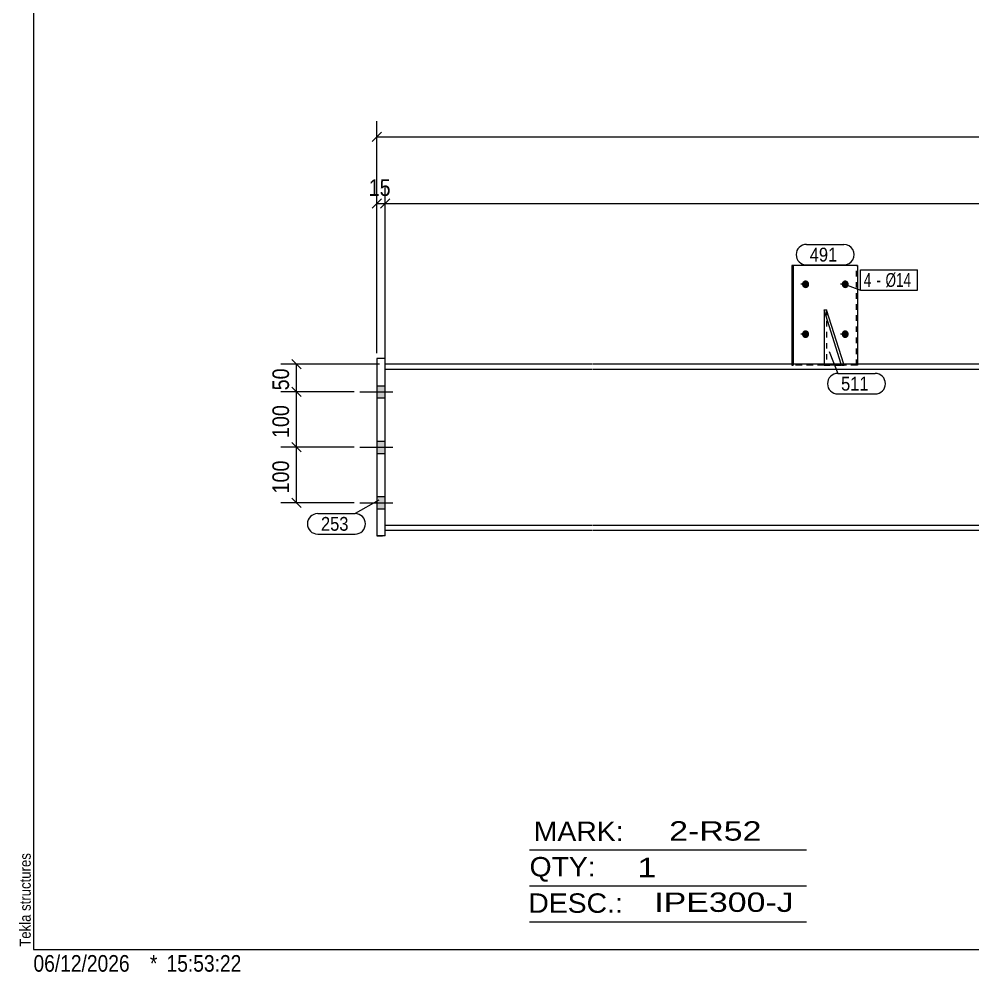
# Model space of a CAD drawing. Header units: millimetres. Extents: x 2 to 579, y 1 to 405.
# Drawn here: x 2.4 to 174.5, y 1 to 172.9 of the extents above; entities that cross this region are included whole.
import ezdxf

# ---------------------------------------------------------------- set-up
doc = ezdxf.new("R2010")
doc.units = ezdxf.units.MM
doc.linetypes.add('XKITLINE00', pattern=[0])
doc.linetypes.add('XKITLINE01', pattern=[4, 1, -1, 1, -1])
for name, color, linetype, lineweight in [('Bolt', 3, 'Continuous', 0), ('BoltMark', 7, 'Continuous', 0), ('Dimensions', 7, 'Continuous', 0), ('DrawingSheet', 5, 'Continuous', 0), ('OtherObjectType', 7, 'Continuous', 0), ('Part', 2, 'Continuous', 0), ('PartMark', 7, 'Continuous', 0)]:
    doc.layers.add(name, color=color, linetype=linetype, lineweight=lineweight)
doc.styles.add('ARIAL', font='ARIAL.TTF')
doc.styles.add('ARIAL_NARROW', font='ARIALN.TTF')

# ---------------------------------------------------------------- blocks, each defined once
blk = doc.blocks.new('*A1')
at = {"layer": 'Bolt'}
for points in [[(68.45, 104.54), (66.95, 104.54), (66.95, 106.74), (68.45, 106.74)], [(68.45, 104.54), (66.95, 104.54), (66.95, 106.74), (68.45, 106.74)], [(68.45, 94.54), (66.95, 94.54), (66.95, 96.74), (68.45, 96.74)], [(68.45, 94.54), (66.95, 94.54), (66.95, 96.74), (68.45, 96.74)], [(68.45, 84.54), (66.95, 84.54), (66.95, 86.74), (68.45, 86.74)], [(68.45, 84.54), (66.95, 84.54), (66.95, 86.74), (68.45, 86.74)]]:
    blk.add_hatch(color=3, dxfattribs=at).paths.add_polyline_path(points, flags=17)
at = {"layer": 'Bolt', "color": 3, "linetype": 'XKITLINE00', "lineweight": 0}
for p, q in [((66.95, 106.74), (68.45, 106.74)), ((66.95, 106.74), (68.45, 106.74)), ((63.85, 105.64), (69.85, 105.64)), ((63.85, 105.64), (69.85, 105.64)), ((66.95, 104.54), (68.45, 104.54)), ((66.95, 104.54), (68.45, 104.54)), ((66.95, 96.74), (68.45, 96.74)), ((66.95, 96.74), (68.45, 96.74)), ((63.85, 95.64), (69.85, 95.64)), ((63.85, 95.64), (69.85, 95.64)), ((66.95, 94.54), (68.45, 94.54)), ((66.95, 94.54), (68.45, 94.54)), ((66.95, 86.74), (68.45, 86.74)), ((66.95, 86.74), (68.45, 86.74)), ((63.85, 85.64), (69.85, 85.64)), ((63.85, 85.64), (69.85, 85.64)), ((66.95, 84.54), (68.45, 84.54)), ((66.95, 84.54), (68.45, 84.54))]:
    blk.add_line(p, q, dxfattribs=at)
blk = doc.blocks.new('*A5')
at = {"layer": 'Bolt'}
for points in [[(143.67, 125.09), (143.67, 125.12), (143.67, 125.16), (143.68, 125.19), (143.69, 125.22), (143.69, 125.26), (143.7, 125.29), (143.71, 125.32), (143.73, 125.35), (143.74, 125.38), (143.76, 125.41), (143.77, 125.44), (143.79, 125.47), (143.81, 125.5), (143.83, 125.52), (143.85, 125.55), (143.88, 125.57), (143.9, 125.59), (143.93, 125.61), (143.95, 125.63), (143.98, 125.65), (144.01, 125.67), (144.03, 125.69), (144.06, 125.7), (144.09, 125.71), (144.12, 125.72), (144.15, 125.73), (144.18, 125.74), (144.21, 125.74), (144.25, 125.75), (144.28, 125.75), (144.31, 125.75), (144.34, 125.75), (144.37, 125.75), (144.4, 125.74), (144.43, 125.74), (144.46, 125.73), (144.5, 125.72), (144.53, 125.71), (144.55, 125.7), (144.58, 125.69), (144.61, 125.67), (144.64, 125.65), (144.67, 125.63), (144.69, 125.61), (144.72, 125.59), (144.74, 125.57), (144.76, 125.55), (144.79, 125.52), (144.81, 125.5), (144.83, 125.47), (144.84, 125.44), (144.86, 125.41), (144.88, 125.38), (144.89, 125.35), (144.9, 125.32), (144.91, 125.29), (144.92, 125.26), (144.93, 125.22), (144.94, 125.19), (144.94, 125.16), (144.95, 125.12), (144.95, 125.09), (144.95, 125.05), (144.95, 125.02), (144.95, 124.98), (144.94, 124.95), (144.94, 124.92), (144.93, 124.88), (144.92, 124.85), (144.91, 124.82), (144.9, 124.78), (144.89, 124.75), (144.88, 124.72), (144.86, 124.69), (144.84, 124.66), (144.83, 124.64), (144.81, 124.61), (144.79, 124.58), (144.76, 124.56), (144.74, 124.53), (144.72, 124.51), (144.69, 124.49), (144.67, 124.47), (144.64, 124.45), (144.61, 124.44), (144.58, 124.42), (144.55, 124.41), (144.53, 124.39), (144.5, 124.38), (144.46, 124.37), (144.43, 124.37), (144.4, 124.36), (144.37, 124.36), (144.34, 124.35), (144.31, 124.35), (144.28, 124.35), (144.25, 124.36), (144.21, 124.36), (144.18, 124.37), (144.15, 124.37), (144.12, 124.38), (144.09, 124.39), (144.06, 124.41), (144.03, 124.42), (144.01, 124.44), (143.98, 124.45), (143.95, 124.47), (143.93, 124.49), (143.9, 124.51), (143.88, 124.53), (143.85, 124.56), (143.83, 124.58), (143.81, 124.61), (143.79, 124.64), (143.77, 124.66), (143.76, 124.69), (143.74, 124.72), (143.73, 124.75), (143.71, 124.78), (143.7, 124.82), (143.69, 124.85), (143.69, 124.88), (143.68, 124.92), (143.67, 124.95), (143.67, 124.98), (143.67, 125.02), (143.67, 125.05)], [(150.83, 125.09), (150.84, 125.12), (150.84, 125.16), (150.85, 125.19), (150.85, 125.22), (150.86, 125.26), (150.87, 125.29), (150.88, 125.32), (150.89, 125.35), (150.91, 125.38), (150.92, 125.41), (150.94, 125.44), (150.96, 125.47), (150.98, 125.5), (151, 125.52), (151.02, 125.55), (151.04, 125.57), (151.06, 125.59), (151.09, 125.61), (151.11, 125.63), (151.14, 125.65), (151.16, 125.67), (151.19, 125.69), (151.22, 125.7), (151.25, 125.71), (151.28, 125.72), (151.31, 125.73), (151.34, 125.74), (151.37, 125.74), (151.4, 125.75), (151.43, 125.75), (151.46, 125.75), (151.49, 125.75), (151.52, 125.75), (151.55, 125.74), (151.58, 125.74), (151.61, 125.73), (151.64, 125.72), (151.67, 125.71), (151.7, 125.7), (151.73, 125.69), (151.75, 125.67), (151.78, 125.65), (151.81, 125.63), (151.83, 125.61), (151.86, 125.59), (151.88, 125.57), (151.9, 125.55), (151.92, 125.52), (151.94, 125.5), (151.96, 125.47), (151.98, 125.44), (152, 125.41), (152.01, 125.38), (152.03, 125.35), (152.04, 125.32), (152.05, 125.29), (152.06, 125.26), (152.07, 125.22), (152.07, 125.19), (152.08, 125.16), (152.08, 125.12), (152.08, 125.09), (152.09, 125.05), (152.08, 125.02), (152.08, 124.98), (152.08, 124.95), (152.07, 124.92), (152.07, 124.88), (152.06, 124.85), (152.05, 124.82), (152.04, 124.78), (152.03, 124.75), (152.01, 124.72), (152, 124.69), (151.98, 124.66), (151.96, 124.64), (151.94, 124.61), (151.92, 124.58), (151.9, 124.56), (151.88, 124.53), (151.86, 124.51), (151.83, 124.49), (151.81, 124.47), (151.78, 124.45), (151.75, 124.44), (151.73, 124.42), (151.7, 124.41), (151.67, 124.39), (151.64, 124.38), (151.61, 124.37), (151.58, 124.37), (151.55, 124.36), (151.52, 124.36), (151.49, 124.35), (151.46, 124.35), (151.43, 124.35), (151.4, 124.36), (151.37, 124.36), (151.34, 124.37), (151.31, 124.37), (151.28, 124.38), (151.25, 124.39), (151.22, 124.41), (151.19, 124.42), (151.16, 124.44), (151.14, 124.45), (151.11, 124.47), (151.09, 124.49), (151.06, 124.51), (151.04, 124.53), (151.02, 124.56), (151, 124.58), (150.98, 124.61), (150.96, 124.64), (150.94, 124.66), (150.92, 124.69), (150.91, 124.72), (150.89, 124.75), (150.88, 124.78), (150.87, 124.82), (150.86, 124.85), (150.85, 124.88), (150.85, 124.92), (150.84, 124.95), (150.84, 124.98), (150.83, 125.02), (150.83, 125.05)], [(143.67, 116.09), (143.67, 116.12), (143.67, 116.16), (143.68, 116.19), (143.69, 116.22), (143.69, 116.26), (143.7, 116.29), (143.71, 116.32), (143.73, 116.35), (143.74, 116.38), (143.76, 116.41), (143.77, 116.44), (143.79, 116.47), (143.81, 116.5), (143.83, 116.52), (143.85, 116.55), (143.88, 116.57), (143.9, 116.59), (143.93, 116.61), (143.95, 116.63), (143.98, 116.65), (144.01, 116.67), (144.03, 116.69), (144.06, 116.7), (144.09, 116.71), (144.12, 116.72), (144.15, 116.73), (144.18, 116.74), (144.21, 116.74), (144.25, 116.75), (144.28, 116.75), (144.31, 116.75), (144.34, 116.75), (144.37, 116.75), (144.4, 116.74), (144.43, 116.74), (144.46, 116.73), (144.5, 116.72), (144.53, 116.71), (144.55, 116.7), (144.58, 116.69), (144.61, 116.67), (144.64, 116.65), (144.67, 116.63), (144.69, 116.61), (144.72, 116.59), (144.74, 116.57), (144.76, 116.55), (144.79, 116.52), (144.81, 116.5), (144.83, 116.47), (144.84, 116.44), (144.86, 116.41), (144.88, 116.38), (144.89, 116.35), (144.9, 116.32), (144.91, 116.29), (144.92, 116.26), (144.93, 116.22), (144.94, 116.19), (144.94, 116.16), (144.95, 116.12), (144.95, 116.09), (144.95, 116.05), (144.95, 116.02), (144.95, 115.98), (144.94, 115.95), (144.94, 115.92), (144.93, 115.88), (144.92, 115.85), (144.91, 115.82), (144.9, 115.78), (144.89, 115.75), (144.88, 115.72), (144.86, 115.69), (144.84, 115.66), (144.83, 115.64), (144.81, 115.61), (144.79, 115.58), (144.76, 115.56), (144.74, 115.53), (144.72, 115.51), (144.69, 115.49), (144.67, 115.47), (144.64, 115.45), (144.61, 115.44), (144.58, 115.42), (144.55, 115.41), (144.53, 115.39), (144.5, 115.38), (144.46, 115.37), (144.43, 115.37), (144.4, 115.36), (144.37, 115.36), (144.34, 115.35), (144.31, 115.35), (144.28, 115.35), (144.25, 115.36), (144.21, 115.36), (144.18, 115.37), (144.15, 115.37), (144.12, 115.38), (144.09, 115.39), (144.06, 115.41), (144.03, 115.42), (144.01, 115.44), (143.98, 115.45), (143.95, 115.47), (143.93, 115.49), (143.9, 115.51), (143.88, 115.53), (143.85, 115.56), (143.83, 115.58), (143.81, 115.61), (143.79, 115.64), (143.77, 115.66), (143.76, 115.69), (143.74, 115.72), (143.73, 115.75), (143.71, 115.78), (143.7, 115.82), (143.69, 115.85), (143.69, 115.88), (143.68, 115.92), (143.67, 115.95), (143.67, 115.98), (143.67, 116.02), (143.67, 116.05)], [(150.83, 116.09), (150.84, 116.12), (150.84, 116.16), (150.85, 116.19), (150.85, 116.22), (150.86, 116.26), (150.87, 116.29), (150.88, 116.32), (150.89, 116.35), (150.91, 116.38), (150.92, 116.41), (150.94, 116.44), (150.96, 116.47), (150.98, 116.5), (151, 116.52), (151.02, 116.55), (151.04, 116.57), (151.06, 116.59), (151.09, 116.61), (151.11, 116.63), (151.14, 116.65), (151.16, 116.67), (151.19, 116.69), (151.22, 116.7), (151.25, 116.71), (151.28, 116.72), (151.31, 116.73), (151.34, 116.74), (151.37, 116.74), (151.4, 116.75), (151.43, 116.75), (151.46, 116.75), (151.49, 116.75), (151.52, 116.75), (151.55, 116.74), (151.58, 116.74), (151.61, 116.73), (151.64, 116.72), (151.67, 116.71), (151.7, 116.7), (151.73, 116.69), (151.75, 116.67), (151.78, 116.65), (151.81, 116.63), (151.83, 116.61), (151.86, 116.59), (151.88, 116.57), (151.9, 116.55), (151.92, 116.52), (151.94, 116.5), (151.96, 116.47), (151.98, 116.44), (152, 116.41), (152.01, 116.38), (152.03, 116.35), (152.04, 116.32), (152.05, 116.29), (152.06, 116.26), (152.07, 116.22), (152.07, 116.19), (152.08, 116.16), (152.08, 116.12), (152.08, 116.09), (152.09, 116.05), (152.08, 116.02), (152.08, 115.98), (152.08, 115.95), (152.07, 115.92), (152.07, 115.88), (152.06, 115.85), (152.05, 115.82), (152.04, 115.78), (152.03, 115.75), (152.01, 115.72), (152, 115.69), (151.98, 115.66), (151.96, 115.64), (151.94, 115.61), (151.92, 115.58), (151.9, 115.56), (151.88, 115.53), (151.86, 115.51), (151.83, 115.49), (151.81, 115.47), (151.78, 115.45), (151.75, 115.44), (151.73, 115.42), (151.7, 115.41), (151.67, 115.39), (151.64, 115.38), (151.61, 115.37), (151.58, 115.37), (151.55, 115.36), (151.52, 115.36), (151.49, 115.35), (151.46, 115.35), (151.43, 115.35), (151.4, 115.36), (151.37, 115.36), (151.34, 115.37), (151.31, 115.37), (151.28, 115.38), (151.25, 115.39), (151.22, 115.41), (151.19, 115.42), (151.16, 115.44), (151.14, 115.45), (151.11, 115.47), (151.09, 115.49), (151.06, 115.51), (151.04, 115.53), (151.02, 115.56), (151, 115.58), (150.98, 115.61), (150.96, 115.64), (150.94, 115.66), (150.92, 115.69), (150.91, 115.72), (150.89, 115.75), (150.88, 115.78), (150.87, 115.82), (150.86, 115.85), (150.85, 115.88), (150.85, 115.92), (150.84, 115.95), (150.84, 115.98), (150.83, 116.02), (150.83, 116.05)]]:
    blk.add_hatch(color=3, dxfattribs=at).paths.add_polyline_path(points, flags=17)
at = {"layer": 'Bolt', "color": 3, "linetype": 'XKITLINE00', "lineweight": 0}
for p, q in [((144.83, 125.05), (143.48, 125.05)), ((151.98, 125.05), (150.63, 125.05)), ((144.83, 116.05), (143.48, 116.05)), ((151.98, 116.05), (150.63, 116.05))]:
    blk.add_line(p, q, dxfattribs=at)
blk = doc.blocks.new('*A6')
at = {"layer": 'Part'}
blk.add_hatch(color=2, dxfattribs=at).paths.add_polyline_path([(357.33, 112.04), (358.93, 112.04), (358.13, 110.64)], flags=17)
at = {"layer": 'Part', "color": 2, "linetype": 'XKITLINE00', "lineweight": 0}
for p, q in [((358.13, 110.64), (357.33, 112.04)), ((357.33, 112.04), (358.93, 112.04)), ((358.93, 112.04), (358.13, 110.64)), ((105.75, 110.64), (68.45, 110.64)), ((189.69, 110.64), (105.85, 110.64)), ((273.64, 110.64), (189.79, 110.64)), ((388.13, 110.64), (273.74, 110.64)), ((68.45, 109.74), (105.75, 109.74)), ((105.85, 109.74), (189.69, 109.74)), ((189.79, 109.74), (273.64, 109.74)), ((273.74, 109.74), (388.13, 109.74)), ((105.75, 81.54), (68.45, 81.54)), ((189.69, 81.54), (105.85, 81.54)), ((273.64, 81.54), (189.79, 81.54)), ((388.13, 81.54), (273.74, 81.54)), ((105.75, 80.64), (68.45, 80.64)), ((189.69, 80.64), (105.85, 80.64)), ((273.64, 80.64), (189.79, 80.64)), ((388.13, 80.64), (273.74, 80.64))]:
    blk.add_line(p, q, dxfattribs=at)
at = {"layer": 'Part', "color": 7, "linetype": 'XKITLINE01', "lineweight": 0}
for p, q in [((68.45, 80.64), (68.45, 110.64)), ((388.13, 81.54), (388.13, 110.64)), ((388.13, 80.64), (388.13, 81.54))]:
    blk.add_line(p, q, dxfattribs=at)
at = {"layer": 'Part', "color": 2, "linetype": 'XKITLINE00', "lineweight": 0}
blk.add_circle((358.13, 111.54), 1, dxfattribs=at)
blk = doc.blocks.new('*A7')
at = {"layer": 'Part', "color": 2, "linetype": 'XKITLINE00', "lineweight": 0}
for p, q in [((66.95, 111.64), (66.95, 79.64)), ((68.45, 111.64), (66.95, 111.64)), ((68.45, 79.64), (68.45, 111.64)), ((68.45, 79.64), (66.95, 79.64)), ((66.95, 79.64), (66.95, 79.64)), ((68.45, 79.64), (68.45, 79.64))]:
    blk.add_line(p, q, dxfattribs=at)
at = {"layer": 'Part', "color": 7, "linetype": 'XKITLINE01', "lineweight": 0}
for p, q in [((66.95, 111.64), (66.95, 111.64)), ((68.45, 111.64), (66.95, 111.64)), ((66.95, 79.64), (68.45, 79.64))]:
    blk.add_line(p, q, dxfattribs=at)
blk = doc.blocks.new('*A13')
at = {"layer": 'Part', "color": 2, "linetype": 'XKITLINE00', "lineweight": 0}
for p, q in [((141.85, 128.45), (141.85, 110.64)), ((142.07, 128.45), (141.85, 128.45)), ((153.69, 128.45), (142.07, 128.45)), ((142.07, 128.45), (142.07, 110.64)), ((153.69, 128.45), (153.69, 110.64))]:
    blk.add_line(p, q, dxfattribs=at)
at = {"layer": 'Part', "color": 7, "linetype": 'XKITLINE01', "lineweight": 0}
for p, q in [((153.47, 128.45), (141.85, 128.45)), ((153.47, 110.45), (153.47, 128.45)), ((153.47, 128.45), (153.69, 128.45)), ((141.85, 110.64), (141.85, 110.45)), ((153.47, 110.45), (141.85, 110.45)), ((141.85, 110.45), (142.07, 110.45)), ((142.07, 110.64), (142.07, 110.45)), ((153.69, 110.45), (142.07, 110.45)), ((153.69, 110.45), (153.47, 110.45)), ((153.69, 110.64), (153.69, 110.45))]:
    blk.add_line(p, q, dxfattribs=at)
blk = doc.blocks.new('*A14')
at = {"layer": 'Part', "color": 2, "linetype": 'XKITLINE00', "lineweight": 0}
for p, q in [((150.74, 110.64), (147.66, 120.45)), ((147.66, 120.45), (147.66, 110.64)), ((147.66, 120.45), (148.11, 120.45)), ((151.19, 110.64), (148.11, 120.45))]:
    blk.add_line(p, q, dxfattribs=at)
at = {"layer": 'Part', "color": 7, "linetype": 'XKITLINE01', "lineweight": 0}
for p, q in [((148.11, 120.45), (148.11, 110.45)), ((147.66, 110.64), (147.66, 110.45)), ((147.66, 110.45), (150.8, 110.45)), ((147.66, 110.45), (148.11, 110.45)), ((151.25, 110.45), (148.11, 110.45)), ((150.8, 110.45), (150.74, 110.64)), ((150.8, 110.45), (151.25, 110.45)), ((151.25, 110.45), (151.19, 110.64))]:
    blk.add_line(p, q, dxfattribs=at)
blk = doc.blocks.new('*A31')
at = {"layer": 'DrawingSheet', "color": 5, "linetype": 'XKITLINE00', "lineweight": 0}
for p, q in [((5, 405), (5, 5)), ((5, 5), (579, 5))]:
    blk.add_line(p, q, dxfattribs=at)
at = {"layer": 'DrawingSheet', "color": 5, "style": 'ARIAL', "width": 0.85}
blk.add_text('Tekla structures', height=2, rotation=90, dxfattribs=at).set_placement((4.5, 5.5))
blk = doc.blocks.new('*A35')
at = {"layer": 'OtherObjectType', "color": 6, "linetype": 'XKITLINE00', "lineweight": 0}
for p, q in [((94.5, 23), (144.5, 23)), ((94.5, 16.5), (144.5, 16.5)), ((94.5, 10), (144.5, 10))]:
    blk.add_line(p, q, dxfattribs=at)
at = {"layer": 'OtherObjectType', "color": 6, "style": 'ARIAL_NARROW'}
for s, width, p in [('MARK:', 1.275, (95.27, 24.58)), ('2-R52', 1.525501, (119.69, 24.65)), ('QTY:', 1.275, (94.5, 18.19)), ('1', 1.525501, (113.99, 18.05)), ('DESC.:', 1.275, (94.29, 11.63)), ('IPE300-J', 1.525501, (117, 11.79))]:
    blk.add_text(s, height=3.5, dxfattribs=dict(at, width=width)).set_placement(p)
blk = doc.blocks.new('*A38')
at = {"layer": 'OtherObjectType', "color": 7, "style": 'ARIAL_NARROW', "width": 1.008832}
for s, p in [('06/12/2026', (4.99, 1)), ('*', (26, 1)), ('15:53:22', (29, 1))]:
    blk.add_text(s, height=3, dxfattribs=at).set_placement(p)
blk = doc.blocks.new('*A39')
at = {"layer": 'Dimensions', "color": 7, "linetype": 'XKITLINE00', "lineweight": 0}
for p, q in [((66.95, 112.64), (66.95, 154.49)), ((389.63, 112.64), (389.63, 154.49)), ((67.8, 152.48), (66.1, 150.79)), ((66.95, 151.64), (389.63, 151.64)), ((390.47, 152.48), (388.78, 150.79))]:
    blk.add_line(p, q, dxfattribs=at)
at = {"layer": 'Dimensions', "color": 3}
for p in [(66.95, 151.64), (389.63, 151.64)]:
    blk.add_point(p, dxfattribs=at)
at = {"layer": 'Dimensions', "color": 3, "style": 'ARIAL', "width": 0.85}
blk.add_text('7453', height=3, dxfattribs=at).set_placement((223.84, 152.99))
blk = doc.blocks.new('*A40')
at = {"layer": 'Dimensions', "color": 7, "linetype": 'XKITLINE00', "lineweight": 0}
for p, q in [((66.95, 112.64), (66.95, 142.49)), ((68.45, 111.64), (68.45, 142.49)), ((67.8, 140.48), (66.1, 138.79)), ((66.95, 139.64), (68.45, 139.64)), ((69.3, 140.48), (67.6, 138.79))]:
    blk.add_line(p, q, dxfattribs=at)
at = {"layer": 'Dimensions', "color": 3}
for p in [(66.95, 139.64), (68.45, 139.64)]:
    blk.add_point(p, dxfattribs=at)
at = {"layer": 'Dimensions', "color": 3, "style": 'ARIAL', "width": 0.85}
blk.add_text('15', height=3, dxfattribs=at).set_placement((65.47, 140.99))
blk = doc.blocks.new('*A41')
at = {"layer": 'Dimensions', "color": 7, "linetype": 'XKITLINE00', "lineweight": 0}
for p, q in [((68.45, 111.64), (68.45, 142.49)), ((388.13, 111.64), (388.13, 142.49)), ((69.3, 140.48), (67.6, 138.79)), ((68.45, 139.64), (388.13, 139.64)), ((388.97, 140.48), (387.28, 138.79))]:
    blk.add_line(p, q, dxfattribs=at)
at = {"layer": 'Dimensions', "color": 3}
for p in [(68.45, 139.64), (388.13, 139.64)]:
    blk.add_point(p, dxfattribs=at)
at = {"layer": 'Dimensions', "color": 3, "style": 'ARIAL', "width": 0.85}
blk.add_text('7423', height=3, dxfattribs=at).set_placement((223.84, 140.99))
blk = doc.blocks.new('*A48')
at = {"layer": 'Dimensions', "color": 7, "linetype": 'XKITLINE00', "lineweight": 0}
for p, q in [((51.6, 96.48), (53.3, 94.79)), ((62.85, 95.64), (49.6, 95.64)), ((52.45, 85.64), (52.45, 95.64)), ((51.6, 86.48), (53.3, 84.79)), ((62.85, 85.64), (49.6, 85.64))]:
    blk.add_line(p, q, dxfattribs=at)
at = {"layer": 'Dimensions', "color": 3}
for p in [(52.45, 95.64), (52.45, 85.64)]:
    blk.add_point(p, dxfattribs=at)
at = {"layer": 'Dimensions', "color": 3, "style": 'ARIAL', "width": 0.85}
blk.add_text('100', height=3, rotation=90.0002, dxfattribs=at).set_placement((51.1, 87.3))
blk = doc.blocks.new('*A49')
at = {"layer": 'Dimensions', "color": 7, "linetype": 'XKITLINE00', "lineweight": 0}
for p, q in [((62.85, 105.64), (49.6, 105.64)), ((51.6, 106.48), (53.3, 104.79)), ((52.45, 95.64), (52.45, 105.64)), ((51.6, 96.48), (53.3, 94.79)), ((62.85, 95.64), (49.6, 95.64))]:
    blk.add_line(p, q, dxfattribs=at)
at = {"layer": 'Dimensions', "color": 3}
for p in [(52.45, 105.64), (52.45, 95.64)]:
    blk.add_point(p, dxfattribs=at)
at = {"layer": 'Dimensions', "color": 3, "style": 'ARIAL', "width": 0.85}
blk.add_text('100', height=3, rotation=90.0002, dxfattribs=at).set_placement((51.1, 97.3))
blk = doc.blocks.new('*A50')
at = {"layer": 'Dimensions', "color": 7, "linetype": 'XKITLINE00', "lineweight": 0}
for p, q in [((67.45, 110.64), (49.6, 110.64)), ((51.6, 111.48), (53.3, 109.79)), ((52.45, 105.64), (52.45, 110.64)), ((62.85, 105.64), (49.6, 105.64)), ((51.6, 106.48), (53.3, 104.79))]:
    blk.add_line(p, q, dxfattribs=at)
at = {"layer": 'Dimensions', "color": 3}
for p in [(52.45, 110.64), (52.45, 105.64)]:
    blk.add_point(p, dxfattribs=at)
at = {"layer": 'Dimensions', "color": 3, "style": 'ARIAL', "width": 0.85}
blk.add_text('50', height=3, rotation=90.0002, dxfattribs=at).set_placement((51.1, 105.91))
blk = doc.blocks.new('*A51')
at = {"layer": 'BoltMark', "color": 7, "linetype": 'XKITLINE00', "lineweight": 0}
for p, q in [((154.21, 127.68), (164.5, 127.68)), ((154.21, 123.98), (154.21, 127.68)), ((164.5, 123.98), (164.5, 127.68)), ((151.31, 125.05), (154.21, 123.98)), ((154.21, 123.98), (164.5, 123.98))]:
    blk.add_line(p, q, dxfattribs=at)
at = {"layer": 'BoltMark', "color": 3, "style": 'ARIAL_NARROW', "width": 0.85}
for s, p in [('4', (154.81, 124.58)), ('-', (157.07, 124.58)), ('Ø14', (158.73, 124.58))]:
    blk.add_text(s, height=2.5, dxfattribs=at).set_placement(p)
blk = doc.blocks.new('*A59')
at = {"layer": 'PartMark', "color": 7, "linetype": 'XKITLINE00', "lineweight": 0}
for p, q in [((144.46, 132.25), (151.22, 132.25)), ((144.46, 128.55), (151.22, 128.55))]:
    blk.add_line(p, q, dxfattribs=at)
for centre, start, end in [((144.46, 130.4), 89.9976, 269.9976), ((151.22, 130.4), 269.9976, 89.9976)]:
    blk.add_arc(centre, 1.85, start, end, dxfattribs=at)
at = {"layer": 'PartMark', "color": 3, "style": 'ARIAL', "width": 0.85}
blk.add_text('491', height=2.5, dxfattribs=at).set_placement((145.06, 129.15))
blk = doc.blocks.new('*A60')
at = {"layer": 'PartMark', "color": 7, "linetype": 'XKITLINE00', "lineweight": 0}
for p, q in [((148.56, 112.91), (150.11, 108.96)), ((150.11, 108.96), (156.87, 108.96)), ((150.11, 105.26), (156.87, 105.26))]:
    blk.add_line(p, q, dxfattribs=at)
for centre, start, end in [((150.11, 107.11), 90, 270), ((156.87, 107.11), 270, 90)]:
    blk.add_arc(centre, 1.85, start, end, dxfattribs=at)
at = {"layer": 'PartMark', "color": 3, "style": 'ARIAL', "width": 0.85}
blk.add_text('511', height=2.5, dxfattribs=at).set_placement((150.71, 105.86))
blk = doc.blocks.new('*A62')
at = {"layer": 'PartMark', "color": 7, "linetype": 'XKITLINE00', "lineweight": 0}
for p, q in [((67.28, 86.07), (63.04, 83.67)), ((56.27, 83.67), (63.04, 83.67)), ((56.27, 79.97), (63.04, 79.97))]:
    blk.add_line(p, q, dxfattribs=at)
for centre, start, end in [((56.27, 81.82), 90, 270), ((63.04, 81.82), 270, 90)]:
    blk.add_arc(centre, 1.85, start, end, dxfattribs=at)
at = {"layer": 'PartMark', "color": 3, "style": 'ARIAL', "width": 0.85}
blk.add_text('253', height=2.5, dxfattribs=at).set_placement((56.87, 80.57))

msp = doc.modelspace()

# ---------------------------------------------------------------- block references
at = {"lineweight": 0}
for name in ['*A31', '*A39', '*A40', '*A41', '*A59', '*A13', '*A51', '*A5', '*A14', '*A60', '*A50', '*A7', '*A1', '*A49', '*A48', '*A62', '*A35', '*A38']:
    msp.add_blockref(name, (0, 0), dxfattribs=at)
at = {"layer": 'Part', "lineweight": 0}
msp.add_blockref('*A6', (0, 0), dxfattribs=at)

doc.saveas('drawing.dxf')
